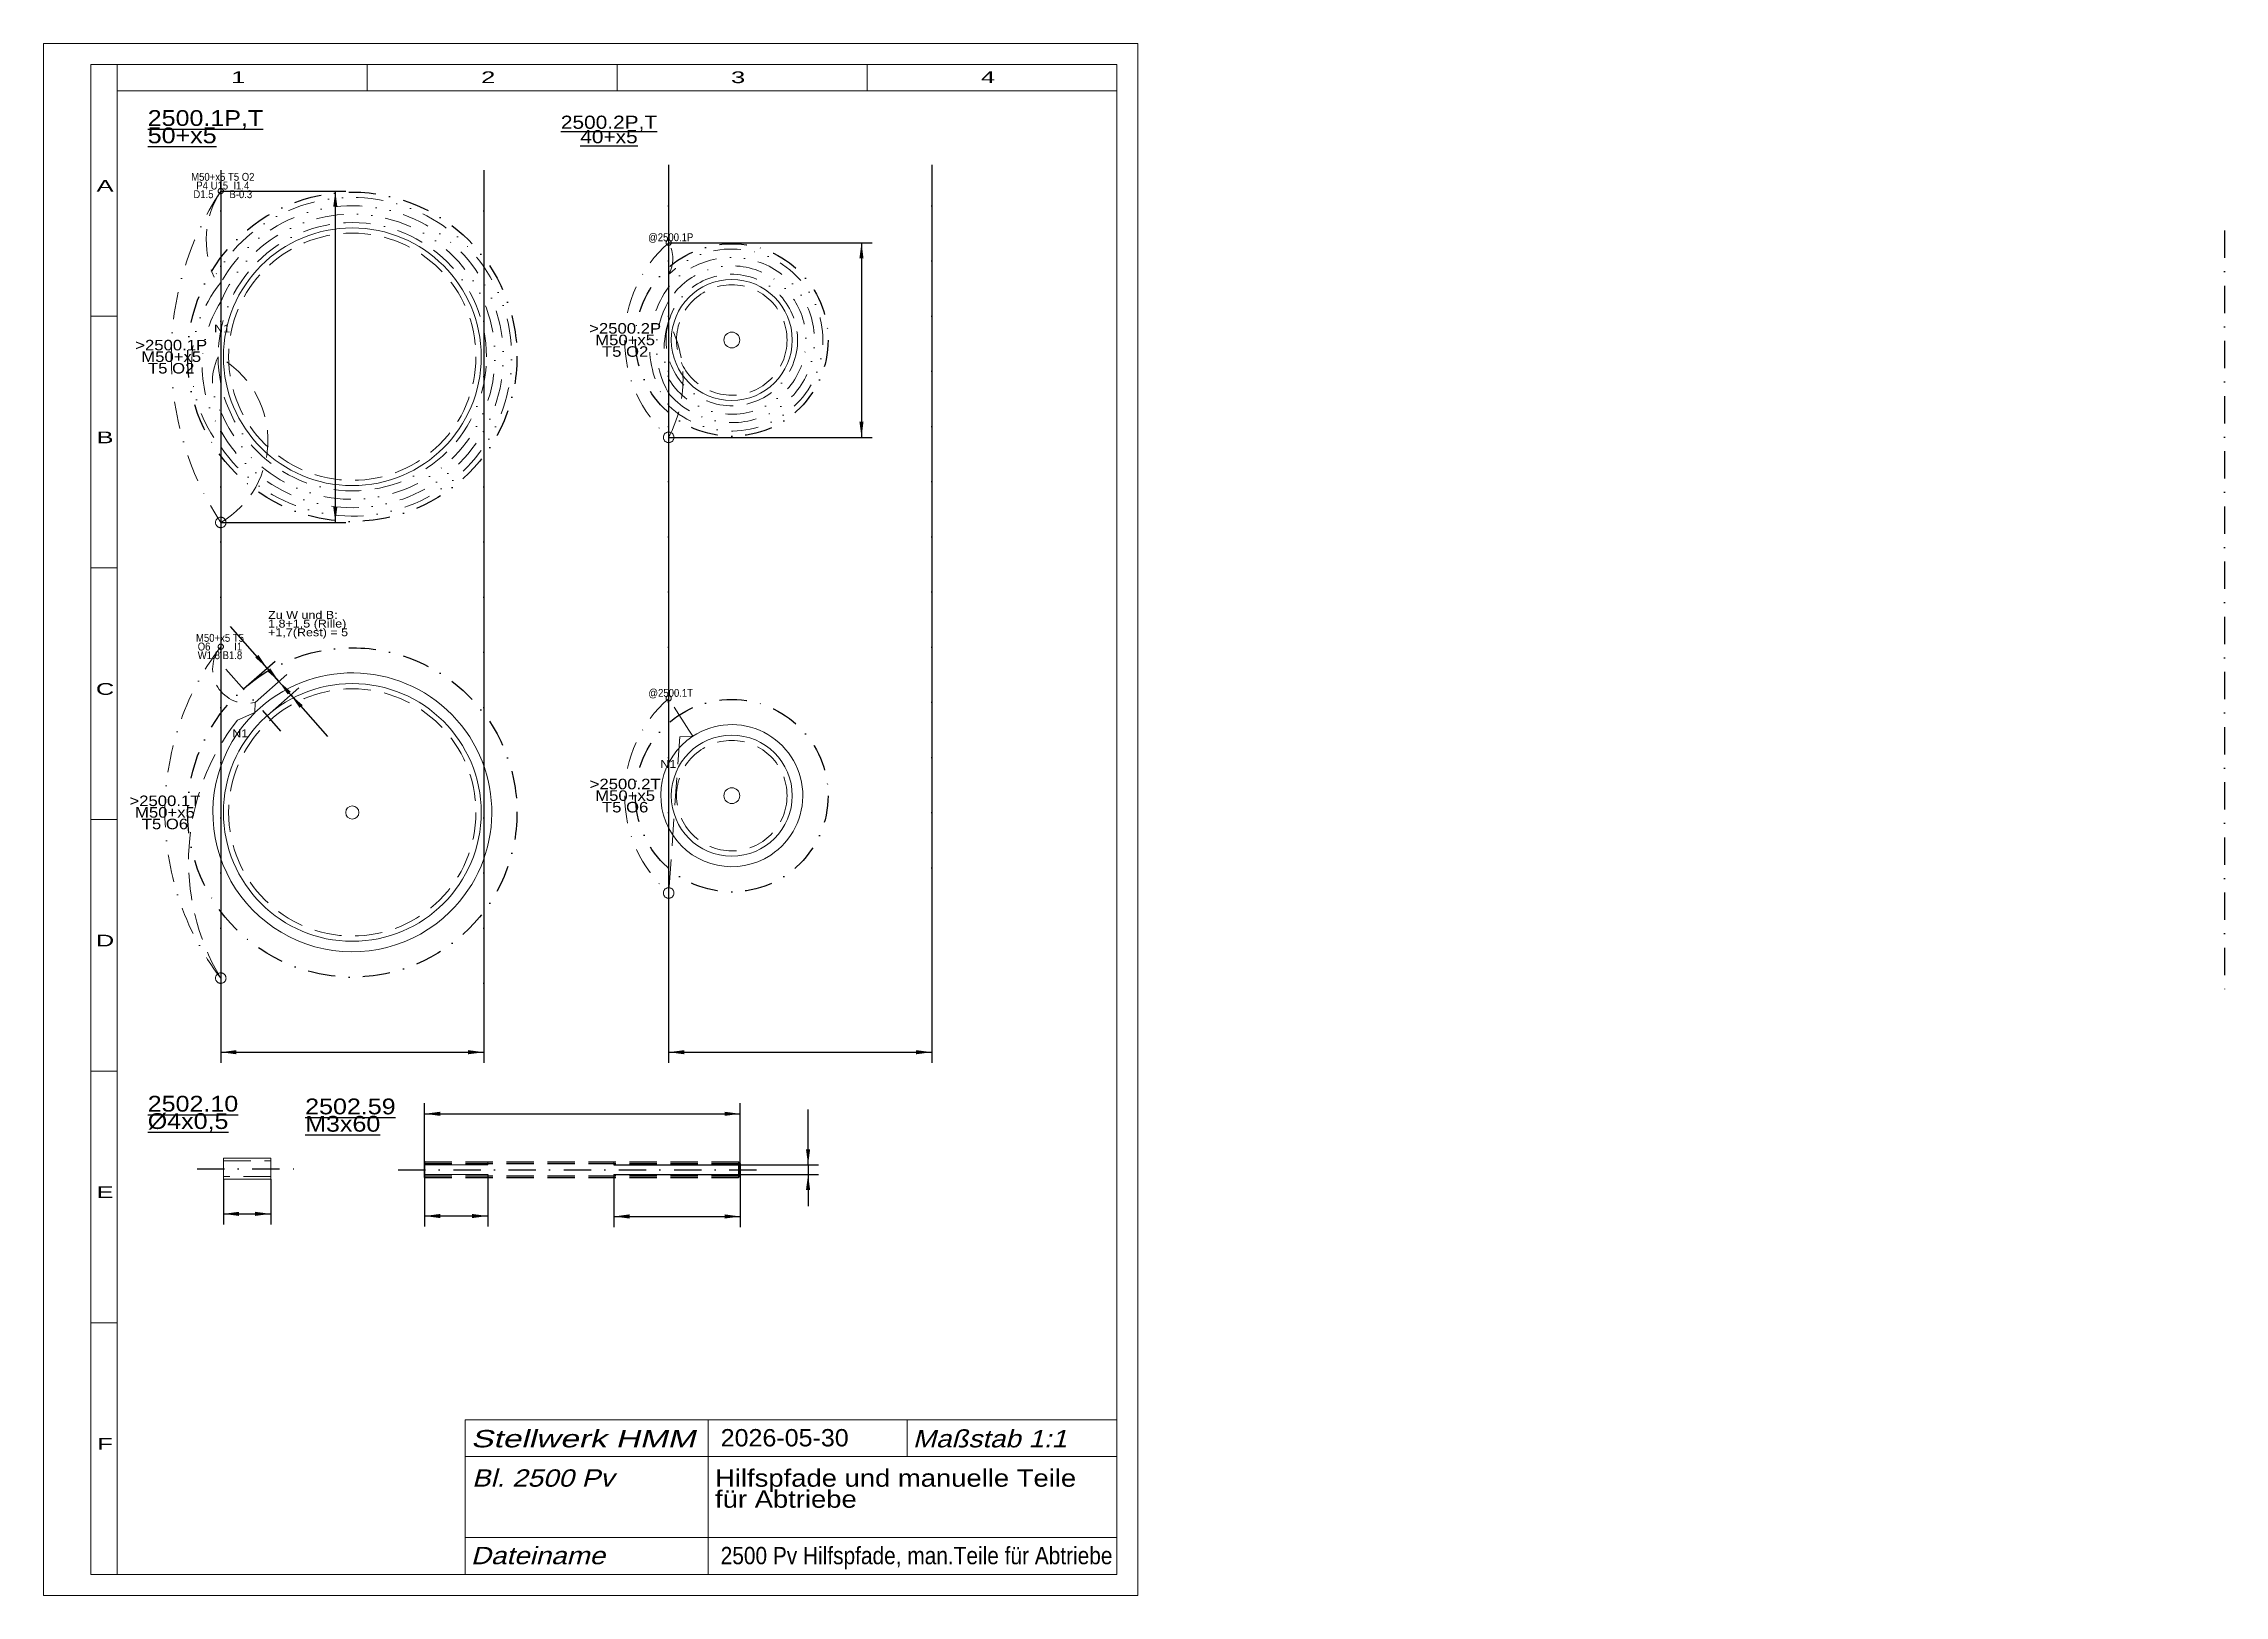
# Model space of a CAD drawing. Extents: x 1 to 415, y 1 to 296.
import ezdxf
from ezdxf.enums import TextEntityAlignment as Align

# ---------------------------------------------------------------- set-up
doc = ezdxf.new("R2010")
doc.units = 0
doc.header["$LTSCALE"] = 10.387306
for name, pattern in [('BORDER', [1.75, 0.5, -0.25, 0.5, -0.25, 0, -0.25]), ('DASHDOT', [1, 0.5, -0.25, 0, -0.25]), ('DASHED', [0.75, 0.5, -0.25]), ('DIVIDE', [1.25, 0.5, -0.25, 0, -0.25, 0, -0.25]), ('PHANTOM', [2.5, 1.25, -0.25, 0.25, -0.25, 0.25, -0.25])]:
    doc.linetypes.add(name, pattern=pattern)
for name, color, linetype, lineweight in [('2500_1P', 30, 'CONTINUOUS', 0), ('2500_1T', 14, 'CONTINUOUS', 0), ('2500_2P', 30, 'CONTINUOUS', 0), ('2500_2T', 14, 'CONTINUOUS', 0), ('2500___ HILFSPFADE FÜR ABTRIEBE', 6, 'DASHDOT', 0), ('2501_1 ABTRIEBRAHMEN', 7, 'CONTINUOUS', 0), ('2501_2-4 ROLLEN', 134, 'CONTINUOUS', 18), ('2502___ ABTRIEB FÜR ZWEI ANLENKUNGEN', 6, 'DASHDOT', 0), ('BEMASSUNG', 7, 'CONTINUOUS', 25), ('BESCHRIFTUNG', 7, 'CONTINUOUS', 25), ('KONSTRUKTION', 7, 'CONTINUOUS', 0), ('MASSGRENZEN', 172, 'CONTINUOUS', 25), ('MASSLINIEN', 172, 'CONTINUOUS', 25), ('MASSTEXTE', 212, 'CONTINUOUS', 25), ('MITTELLINIEN', 5, 'DASHDOT', 25), ('STANDARD', 7, 'CONTINUOUS', 0), ('UNSICHTBARE', 92, 'DASHED', 25)]:
    doc.layers.add(name, color=color, linetype=linetype, lineweight=lineweight)
doc.styles.add('Arial', font='arial.ttf')

# ---------------------------------------------------------------- blocks, each defined once
blk = doc.blocks.new('D405347840')
at = {"layer": 'MASSGRENZEN'}
for points in [[(43.48, 177.3), (41.22, 179.28), (41.81, 179.79)], [(45.73, 174.75), (47.99, 172.78), (47.4, 172.26)]]:
    blk.add_solid(points, dxfattribs=at)
at = {"layer": 'MASSLINIEN', "color": 172}
for p, q in [((43.48, 177.3), (36.51, 185.21)), ((38.96, 173.32), (44.98, 178.63)), ((41.21, 170.77), (47.23, 176.08)), ((43.48, 177.3), (45.73, 174.75)), ((45.73, 174.75), (49.73, 170.23))]:
    blk.add_line(p, q, dxfattribs=at)
blk = doc.blocks.new('D512558848')
at = {"layer": 'MASSGRENZEN'}
for points in [[(45.73, 174.75), (43.47, 176.73), (44.06, 177.24)], [(47.98, 172.2), (50.24, 170.23), (49.65, 169.71)]]:
    blk.add_solid(points, dxfattribs=at)
at = {"layer": 'MASSLINIEN', "color": 172}
for p, q in [((45.73, 174.75), (41.74, 179.28)), ((41.21, 170.77), (47.23, 176.08)), ((45.73, 174.75), (47.98, 172.2)), ((43.46, 168.22), (49.48, 173.53)), ((47.98, 172.2), (54.95, 164.3))]:
    blk.add_line(p, q, dxfattribs=at)
blk = doc.blocks.new('D512563456')
at = {"layer": 'MASSGRENZEN'}
for points in [[(56.44, 267.97), (56.83, 264.99), (56.05, 264.99)], [(56.44, 204.97), (56.05, 207.94), (56.83, 207.94)]]:
    blk.add_solid(points, dxfattribs=at)
at = {"layer": 'MASSLINIEN', "color": 172}
for p, q in [((34.67, 267.97), (58.44, 267.97)), ((56.44, 267.97), (56.44, 204.97)), ((34.67, 204.97), (58.44, 204.97))]:
    blk.add_line(p, q, dxfattribs=at)
blk = doc.blocks.new('D512564224')
at = {"layer": 'MASSGRENZEN'}
for points in [[(156.45, 258.15), (156.84, 255.18), (156.06, 255.18)], [(156.45, 221.15), (156.06, 224.13), (156.84, 224.13)]]:
    blk.add_solid(points, dxfattribs=at)
at = {"layer": 'MASSLINIEN', "color": 172}
for p, q in [((119.8, 258.15), (158.45, 258.15)), ((156.45, 258.15), (156.45, 221.15)), ((119.8, 221.15), (158.45, 221.15))]:
    blk.add_line(p, q, dxfattribs=at)
blk = doc.blocks.new('D512563200')
at = {"layer": 'MASSGRENZEN'}
for points in [[(34.67, 104.26), (37.64, 104.65), (37.64, 103.87)], [(84.67, 104.26), (81.69, 103.87), (81.69, 104.65)]]:
    blk.add_solid(points, dxfattribs=at)
at = {"layer": 'MASSLINIEN', "color": 172}
for p, q in [((34.67, 266.97), (34.67, 102.26)), ((84.67, 266.97), (84.67, 102.26)), ((34.67, 104.26), (84.67, 104.26))]:
    blk.add_line(p, q, dxfattribs=at)
blk = doc.blocks.new('D512562944')
at = {"layer": 'MASSGRENZEN'}
for points in [[(119.8, 104.26), (122.77, 104.65), (122.77, 103.87)], [(169.8, 104.26), (166.83, 103.87), (166.83, 104.65)]]:
    blk.add_solid(points, dxfattribs=at)
at = {"layer": 'MASSLINIEN', "color": 172}
for p, q in [((119.8, 267.97), (119.8, 102.26)), ((169.8, 267.97), (169.8, 102.26)), ((119.8, 104.26), (169.8, 104.26))]:
    blk.add_line(p, q, dxfattribs=at)
blk = doc.blocks.new('D512559616')
at = {"layer": 'MASSGRENZEN'}
for points in [[(35.17, 73.53), (38.14, 73.92), (38.14, 73.14)], [(44.17, 73.53), (41.2, 73.14), (41.2, 73.92)]]:
    blk.add_solid(points, dxfattribs=at)
at = {"layer": 'MASSLINIEN', "color": 172}
for p, q in [((35.17, 80.11), (35.17, 71.53)), ((44.17, 80.11), (44.17, 71.53)), ((35.17, 73.53), (44.17, 73.53))]:
    blk.add_line(p, q, dxfattribs=at)
blk = doc.blocks.new('D404538880')
at = {"layer": 'MASSGRENZEN'}
for points in [[(73.4, 92.55), (76.38, 92.94), (76.38, 92.16)], [(133.4, 92.55), (130.43, 92.16), (130.43, 92.94)]]:
    blk.add_solid(points, dxfattribs=at)
at = {"layer": 'MASSLINIEN', "color": 172}
for p, q in [((73.4, 83.33), (73.4, 94.55)), ((73.4, 92.55), (133.4, 92.55)), ((133.4, 80.74), (133.4, 94.55))]:
    blk.add_line(p, q, dxfattribs=at)
blk = doc.blocks.new('D405334784')
at = {"layer": 'MASSGRENZEN'}
for points in [[(73.4, 73.12), (76.38, 73.51), (76.38, 72.73)], [(85.4, 73.12), (82.43, 72.73), (82.43, 73.51)]]:
    blk.add_solid(points, dxfattribs=at)
at = {"layer": 'MASSLINIEN', "color": 172}
for p, q in [((73.4, 80.53), (73.4, 71.12)), ((85.4, 81.03), (85.4, 71.12)), ((85.4, 73.12), (73.4, 73.12))]:
    blk.add_line(p, q, dxfattribs=at)
blk = doc.blocks.new('D404575744')
at = {"layer": 'MASSGRENZEN'}
for points in [[(109.4, 73.03), (112.38, 73.43), (112.38, 72.64)], [(133.4, 73.03), (130.43, 72.64), (130.43, 73.43)]]:
    blk.add_solid(points, dxfattribs=at)
at = {"layer": 'MASSLINIEN', "color": 172}
for p, q in [((109.4, 81.03), (109.4, 71.03)), ((133.4, 80.74), (133.4, 71.03)), ((109.4, 73.03), (133.4, 73.03))]:
    blk.add_line(p, q, dxfattribs=at)
blk = doc.blocks.new('D335980800')
at = {"layer": 'MASSGRENZEN'}
for points in [[(146.3, 82.83), (145.9, 85.81), (146.69, 85.81)], [(146.3, 81.03), (146.69, 78.06), (145.9, 78.06)]]:
    blk.add_solid(points, dxfattribs=at)
at = {"layer": 'MASSLINIEN', "color": 172}
for p, q in [((146.3, 82.83), (146.3, 93.37)), ((109.4, 82.83), (148.3, 82.83)), ((109.4, 81.03), (148.3, 81.03)), ((146.3, 82.83), (146.3, 81.03)), ((146.3, 81.03), (146.3, 74.99))]:
    blk.add_line(p, q, dxfattribs=at)

msp = doc.modelspace()

# ---------------------------------------------------------------- linework, layer by layer
at = {"layer": '2500_1P', "linetype": 'PHANTOM'}
for centre, radius in [((34.67, 267.97), 0.5), ((34.67, 204.97), 1)]:
    msp.add_circle(centre, radius, dxfattribs=at)
at = {"layer": '2500_1P', "linetype": 'DASHED'}
for centre, radius, start, end in [((49.14, 258.61), 17.23, 147.1279, 204.0787), ((25.57, 220.58), 18.07, 300.2462, 421.5726)]:
    msp.add_arc(centre, radius, start, end, dxfattribs=at)
at = {"layer": '2500_1P', "linetype": 'DIVIDE'}
for centre, radius, start, end in [((59.67, 236.47), 30.3, 214.4031, 510.0722), ((59.67, 236.47), 28.7, 209.4156, 510.5844), ((59.67, 236.47), 27.1, 202.7043, 517.2957), ((53.86, 234.95), 24.73, 140.8745, 219.1255), ((54.33, 234.65), 23.18, 148.0243, 211.9757), ((44.17, 231.7), 11.08, 154.5225, 210.951)]:
    msp.add_arc(centre, radius, start, end, dxfattribs=at)
at = {"layer": '2500_1P', "linetype": 'BORDER'}
msp.add_arc((59.67, 236.47), 25.5, 0, 180, dxfattribs=at)
at = {"layer": '2500_1P', "color": 14, "linetype": 'BORDER'}
msp.add_arc((59.67, 236.47), 25.5, 180, 360, dxfattribs=at)
at = {"layer": '2500_1T'}
for p, q in [((41.21, 170.77), (41.16, 168.81)), ((41.16, 168.81), (37.86, 167.41))]:
    msp.add_line(p, q, dxfattribs=at)
at = {"layer": '2500_1T', "linetype": 'PHANTOM'}
for centre, radius in [((34.67, 181.34), 0.5), ((34.67, 118.34), 1)]:
    msp.add_circle(centre, radius, dxfattribs=at)
at = {"layer": '2500_1T', "linetype": 'DASHED'}
for centre, radius, start, end in [((39.66, 177.12), 6.54, 139.7505, 283.7498), ((71.94, 140.55), 43.39, 141.7708, 210.786)]:
    msp.add_arc(centre, radius, start, end, dxfattribs=at)
at = {"layer": '2500_1T'}
msp.add_arc((59.69, 149.87), 26.5, 314.3632, 494.3632, dxfattribs=at)
at = {"layer": '2500_1T', "color": 11}
msp.add_arc((59.67, 149.84), 26.5, 134.2936, 314.4327, dxfattribs=at)
at = {"layer": '2500_2P', "linetype": 'PHANTOM'}
for centre, radius in [((119.8, 258.15), 0.5), ((119.8, 221.15), 1)]:
    msp.add_circle(centre, radius, dxfattribs=at)
at = {"layer": '2500_2P', "linetype": 'DASHED'}
for centre, radius, start, end in [((114.4, 255.13), 6.19, 330.7851, 389.2149), ((99.01, 232.15), 23.52, 332.1155, 387.8845)]:
    msp.add_arc(centre, radius, start, end, dxfattribs=at)
at = {"layer": '2500_2P', "linetype": 'DIVIDE'}
for centre, radius, start, end in [((131.8, 239.65), 17.3, 226.0809, 493.9191), ((131.8, 239.65), 15.7, 220.1525, 499.8475), ((131.8, 239.65), 14.1, 211.6724, 508.3276), ((135.64, 238.48), 19.45, 144.5154, 215.4846), ((135.18, 238.29), 17.7, 150.3302, 209.6698), ((136.39, 237.7), 17.47, 161.8137, 198.1863)]:
    msp.add_arc(centre, radius, start, end, dxfattribs=at)
at = {"layer": '2500_2P', "linetype": 'BORDER'}
msp.add_arc((131.8, 239.65), 12.5, 343.7398, 523.7398, dxfattribs=at)
at = {"layer": '2500_2P', "color": 34, "linetype": 'BORDER'}
msp.add_arc((131.8, 239.65), 12.5, 163.7398, 343.7398, dxfattribs=at)
at = {"layer": '2500_2T', "linetype": 'DASHED'}
for p, q in [((123.63, 165.49), (119.8, 171.53)), ((121.93, 164.19), (119.8, 134.53))]:
    msp.add_line(p, q, dxfattribs=at)
at = {"layer": '2500_2T'}
for p, q in [((124.4, 164.32), (121.93, 164.19)), ((123.63, 165.49), (124.4, 164.32))]:
    msp.add_line(p, q, dxfattribs=at)
at = {"layer": '2500_2T', "linetype": 'PHANTOM'}
for centre, radius in [((119.8, 171.53), 0.5), ((119.8, 134.53), 1)]:
    msp.add_circle(centre, radius, dxfattribs=at)
at = {"layer": '2500_2T'}
msp.add_arc((131.8, 153.03), 13.5, 303.2544, 483.2544, dxfattribs=at)
at = {"layer": '2500_2T', "color": 30}
msp.add_arc((131.8, 153.03), 13.5, 123.2544, 303.2544, dxfattribs=at)
at = {"layer": '2500___ HILFSPFADE FÜR ABTRIEBE'}
for centre, radius, start, end in [((82.64, 236.47), 57.39, 146.7096, 213.2904), ((76.15, 149.84), 52.09, 142.7898, 217.2102)]:
    msp.add_arc(centre, radius, start, end, dxfattribs=at)
at = {"layer": '2500___ HILFSPFADE FÜR ABTRIEBE', "linetype": 'DASHDOT'}
for centre in [(136.1, 239.65), (136.1, 153.03)]:
    msp.add_arc(centre, 24.65, 131.3766, 228.6234, dxfattribs=at)
at = {"layer": '2501_1 ABTRIEBRAHMEN'}
for p, q in [((35.17, 84.11), (44.17, 84.11)), ((35.17, 80.11), (35.17, 84.11)), ((44.17, 84.11), (44.17, 80.11)), ((44.17, 80.11), (35.17, 80.11))]:
    msp.add_line(p, q, dxfattribs=at)
at = {"layer": '2501_1 ABTRIEBRAHMEN', "linetype": 'DASHED'}
for p, q in [((35.17, 83.61), (44.17, 83.61)), ((44.17, 80.61), (35.17, 80.61))]:
    msp.add_line(p, q, dxfattribs=at)
at = {"layer": '2501_1 ABTRIEBRAHMEN'}
for centre in [(131.8, 239.65), (131.8, 153.03)]:
    msp.add_circle(centre, 1.5, dxfattribs=at)
at = {"layer": '2501_2-4 ROLLEN'}
for centre in [(131.8, 239.65), (131.8, 153.03)]:
    msp.add_circle(centre, 11.5, dxfattribs=at)
at = {"layer": '2501_2-4 ROLLEN', "linetype": 'DASHED'}
for centre in [(131.8, 239.65), (131.8, 153.03)]:
    msp.add_circle(centre, 10.5, dxfattribs=at)
at = {"layer": '2502___ ABTRIEB FÜR ZWEI ANLENKUNGEN', "linetype": 'CONTINUOUS'}
for p, q in [((85.4, 83.43), (85.4, 82.83)), ((109.4, 83.43), (109.4, 82.83)), ((73.4, 82.83), (85.4, 82.83)), ((73.4, 81.03), (85.4, 81.03)), ((85.4, 81.03), (85.4, 80.43)), ((109.4, 82.83), (133.1, 82.83)), ((109.4, 81.03), (133.1, 81.03)), ((109.4, 81.03), (109.4, 80.43))]:
    msp.add_line(p, q, dxfattribs=at)
at = {"layer": 'KONSTRUKTION'}
for centre, radius in [((59.67, 236.47), 24.5), ((59.67, 149.84), 24.5), ((59.67, 149.84), 1.25)]:
    msp.add_circle(centre, radius, dxfattribs=at)
at = {"layer": 'KONSTRUKTION', "linetype": 'DASHED'}
for centre in [(59.67, 236.47), (59.67, 149.84)]:
    msp.add_circle(centre, 23.5, dxfattribs=at)
at = {"layer": 'MITTELLINIEN'}
for p, q in [((34.67, 271.97), (34.67, 113.34)), ((84.67, 271.97), (84.67, 113.34)), ((119.8, 272.97), (119.8, 128.53)), ((169.8, 272.97), (169.8, 128.53)), ((415.49, 260.45), (415.49, 116.02)), ((35.66, 177.07), (47.43, 163.72)), ((30.17, 82.11), (49.17, 82.11)), ((68.4, 81.93), (138.4, 81.93))]:
    msp.add_line(p, q, dxfattribs=at)
for centre, radius in [((59.67, 236.47), 31.3), ((131.8, 239.65), 18.3), ((59.67, 149.84), 31.3), ((131.8, 153.03), 18.3)]:
    msp.add_circle(centre, radius, dxfattribs=at)
at = {"layer": 'STANDARD'}
for p, q in [((1, 1), (1, 296)), ((1, 296), (209, 296)), ((209, 296), (209, 1)), ((10, 5), (10, 292)), ((10, 292), (15, 292)), ((15, 292), (205, 292)), ((15, 287), (15, 292)), ((62.5, 292), (62.5, 287)), ((110, 292), (110, 287)), ((157.5, 292), (157.5, 287)), ((205, 292), (205, 287)), ((15, 287), (205, 287)), ((15, 5), (15, 287)), ((205, 287), (205, 5)), ((10, 244.17), (15, 244.17)), ((10, 196.33), (15, 196.33)), ((205, 182.12), (205, 5.12)), ((10, 148.5), (15, 148.5)), ((10, 100.67), (15, 100.67)), ((10, 52.83), (15, 52.83)), ((10, 5), (15, 5)), ((205, 5), (15, 5)), ((209, 1), (1, 1))]:
    msp.add_line(p, q, dxfattribs=at)
at = {"layer": 'STANDARD', "lineweight": 0}
for p, q in [((81.11, 34.4), (205, 34.4)), ((81.11, 34.4), (81.11, 5)), ((127.31, 34.4), (127.31, 5)), ((165.11, 34.4), (165.11, 27.4)), ((81.11, 27.4), (205, 27.4)), ((81.11, 12), (205, 12))]:
    msp.add_line(p, q, dxfattribs=at)
at = {"layer": 'UNSICHTBARE'}
for p, q in [((73.4, 83.43), (73.5, 83.43)), ((73.4, 80.43), (73.4, 83.43)), ((73.4, 83.43), (133.1, 83.43)), ((73.4, 83.43), (73.4, 80.43)), ((73.4, 83.33), (73.4, 82.33)), ((73.4, 83.13), (133.4, 83.13)), ((133.1, 83.43), (133.1, 80.43)), ((133.1, 83.43), (133.4, 83.13)), ((133.4, 83.13), (133.4, 80.74)), ((73.4, 82.33), (73.4, 81.53)), ((73.4, 80.53), (73.4, 81.53)), ((73.4, 80.74), (133.4, 80.74)), ((73.4, 80.43), (73.5, 80.43)), ((73.4, 80.43), (133.1, 80.43)), ((133.1, 80.43), (133.4, 80.74))]:
    msp.add_line(p, q, dxfattribs=at)
for centre, start, end in [((73.5, 83.33), 90, 180), ((73.5, 80.53), 180, 270)]:
    msp.add_arc(centre, 0.1, start, end, dxfattribs=at)

# ---------------------------------------------------------------- block references
at = {"layer": 'BEMASSUNG'}
for name in ['D512563456', 'D512563200', 'D512562944', 'D512564224', 'D405347840', 'D512558848', 'D404538880', 'D335980800', 'D512559616', 'D405334784', 'D404575744']:
    msp.add_blockref(name, (0, 0), dxfattribs=at)

# ---------------------------------------------------------------- texts
at = {"layer": '2500_1P', "linetype": 'DIVIDE', "style": 'Arial', "width": 1.135027}
msp.add_text('N1', height=1.5, dxfattribs=at).set_placement((33.41, 241.1))
at = {"layer": '2500_1P', "linetype": 'DIVIDE', "insert": (35.06, 269.01), "char_height": 1.5, "attachment_point": 5, "line_spacing_factor": 0.66, "style": 'Arial'}
msp.add_mtext('\\W0.864827;M50+x5 T5 O2\\PP4 U15  I1.4\\PD1.5      B-0.3', dxfattribs=at)
at = {"layer": '2500_1T', "linetype": 'DASHED', "style": 'Arial', "width": 1.135027}
msp.add_text('N1', height=1.5, dxfattribs=at).set_placement((36.84, 164.13))
at = {"layer": '2500_1T', "linetype": 'DIVIDE', "insert": (34.52, 181.37), "char_height": 1.5, "attachment_point": 5, "line_spacing_factor": 0.66, "style": 'Arial'}
msp.add_mtext('\\W0.864843;M50+x5 T5\\PO6         I1\\PW1.8 B1.8', dxfattribs=at)
at = {"layer": '2500_2P', "linetype": 'DIVIDE', "style": 'Arial', "width": 0.864818}
msp.add_text('@2500.1P', height=1.5, dxfattribs=at).set_placement((120.19, 259.19), align=Align.MIDDLE_CENTER)
at = {"layer": '2500_2T', "linetype": 'DIVIDE', "style": 'Arial', "width": 0.864827}
msp.add_text('@2500.1T', height=1.5, dxfattribs=at).set_placement((120.19, 172.57), align=Align.MIDDLE_CENTER)
at = {"layer": '2500_2T', "linetype": 'DASHED', "style": 'Arial', "width": 1.135027}
msp.add_text('N1', height=1.5, dxfattribs=at).set_placement((118.23, 158.29))
at = {"layer": '2500___ HILFSPFADE FÜR ABTRIEBE', "char_height": 2, "attachment_point": 5, "line_spacing_factor": 0.66, "style": 'Arial'}
for s, insert in [('\\W1.135109;>2500.2P\\PM50+x5\\PT5 O2', (111.53, 239.65)), ('\\W1.135110;>2500.1P\\PM50+x5\\PT5 O2', (25.25, 236.47)), ('\\W1.135136;>2500.2T\\PM50+x5\\PT5 O6', (111.53, 153.03)), ('\\W1.135136;>2500.1T\\PM50+x5\\PT5 O6', (24.06, 149.84))]:
    msp.add_mtext(s, dxfattribs=dict(at, insert=insert))
at = {"layer": 'BESCHRIFTUNG', "style": 'Arial', "oblique": 15}
for s, width, p in [('Stellwerk HMM', 1.375804, (82.2, 32.44)), ('Maßstab 1:1', 1.143719, (166.2, 32.44)), ('Bl. 2500 Pv', 1.143715, (82.42, 24.96)), ('Dateiname', 1.143709, (82.2, 10.22))]:
    msp.add_text(s, height=3.3, dxfattribs=dict(at, width=width)).set_placement(p, align=Align.TOP_LEFT)
at = {"layer": 'BESCHRIFTUNG', "style": 'Arial'}
for s, width, p in [('2026-05-30', 1.031837, (129.69, 32.62)), ('2500 Pv Hilfspfade, man.Teile für Abtriebe', 0.859836, (129.69, 10.22))]:
    msp.add_text(s, height=3.3, dxfattribs=dict(at, width=width)).set_placement(p, align=Align.TOP_LEFT)
for s, insert, char_height, attachment_point, line_spacing_factor in [('\\W1.135094;\\L2500.1P,T\\P50+x5', (20.79, 277.01), 3, 7, 0.66), ('\\W1.135094;\\L2500.2P,T\\P40+x5', (108.46, 279.66), 2.5, 5, 0.66), ('\\W1.135085;Zu W und B:\\P1,8+1,5 (Rille)\\P+1,7(Rest) = 5', (43.67, 182.89), 1.5, 7, 0.66), ('\\W1.135139;\\L2502.10\\PØ4x0,5', (20.79, 89.11), 3, 7, 0.66), ('\\W1.135139;\\L2502.59\\PM3x60', (50.71, 89.11), 3, 7, 0.66), ('\\W1.130182;Hilfspfade und manuelle Teile \\Pfür Abtriebe', (128.62, 24.96), 3.3, 1, 0.727273)]:
    msp.add_mtext(s, dxfattribs=dict(at, insert=insert, char_height=char_height, attachment_point=attachment_point, line_spacing_factor=line_spacing_factor))
at = {"layer": 'STANDARD', "style": 'Arial'}
for s, width, p in [('1', 1.547923, (38, 290.72)), ('2', 1.547922, (85.5, 290.72)), ('3', 1.547923, (133, 290.72)), ('4', 1.547923, (180.5, 290.72)), ('A', 1.547987, (12.68, 270.1)), ('B', 1.547987, (12.68, 222.26)), ('C', 1.548103, (12.68, 174.43)), ('D', 1.548104, (12.68, 126.6)), ('E', 1.547987, (12.68, 78.76)), ('F', 1.547769, (12.68, 30.93))]:
    msp.add_text(s, height=2.23, dxfattribs=dict(at, width=width)).set_placement(p, align=Align.TOP_CENTER)

doc.saveas('drawing.dxf')
